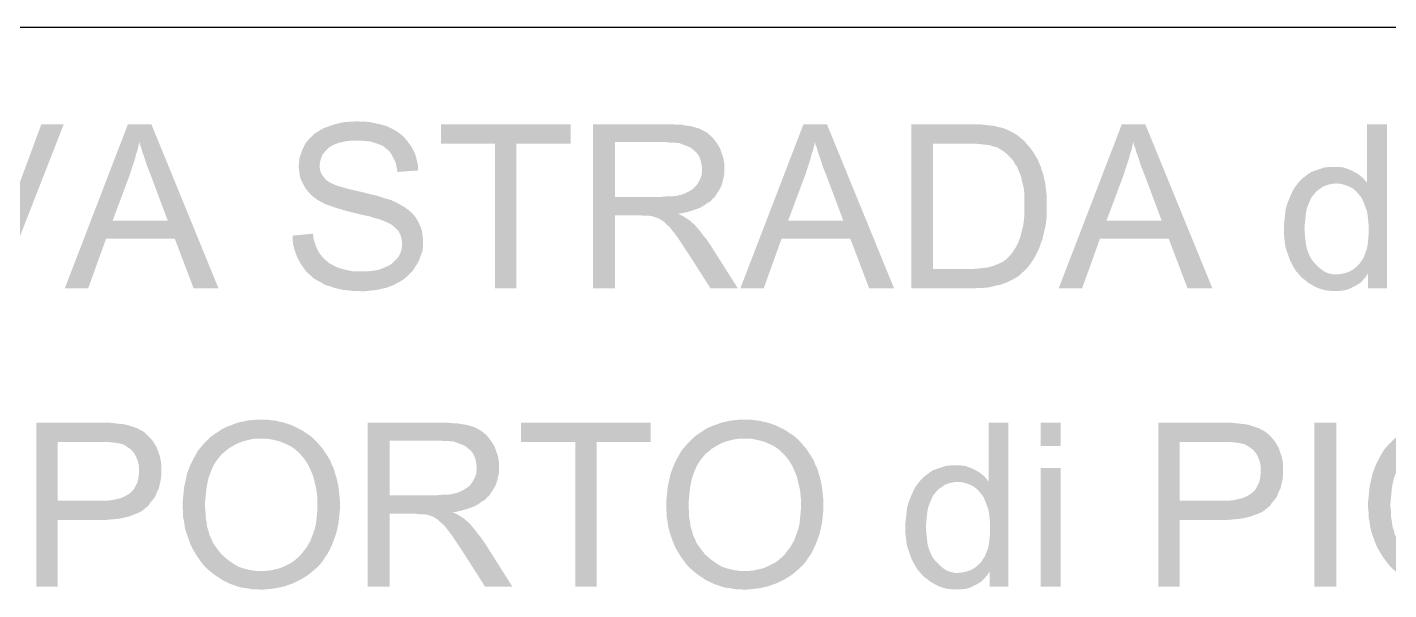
# Model space of a CAD drawing. Header units: millimetres. Extents: x -35.3 to 0.3, y 0.4 to 20.6.
# Drawn here: x -5.594 to -3.313, y 7.415 to 8.358 of the extents above; entities that cross this region are included whole.
import ezdxf

# ---------------------------------------------------------------- set-up
doc = ezdxf.new("R2010")
doc.units = ezdxf.units.MM
doc.layers.add('PDF _Geometria', color=7, linetype='Continuous')
doc.layers.add('PDF _Riempimenti solidi', color=7, linetype='Continuous')

msp = doc.modelspace()

# ---------------------------------------------------------------- hatches: boundary and pattern name
at = {"layer": 'PDF _Riempimenti solidi', "transparency": 33554559}
for points in [[(-5.5327, 8.1952), (-5.5702, 8.1952), (-5.6443, 7.9952), (-5.6443, 7.9943), (-5.6477, 7.9868), (-5.6502, 7.9793), (-5.6527, 7.9727), (-5.6543, 7.9652), (-5.6593, 7.9502), (-5.6777, 7.9202), (-5.6402, 7.9202)], [(-5.386, 8.1952), (-5.4252, 8.1952), (-5.531, 7.9202), (-5.4918, 7.9202), (-5.4618, 8.0035), (-5.3468, 8.0035), (-5.451, 8.0335), (-5.421, 8.1135), (-5.421, 8.1143), (-5.416, 8.1293), (-5.4135, 8.1368), (-5.4118, 8.1443), (-5.4093, 8.151), (-5.4077, 8.1585), (-5.406, 8.166)], [(-5.386, 8.1952), (-5.406, 8.166), (-5.4052, 8.161), (-5.4027, 8.1552), (-5.401, 8.1485), (-5.3985, 8.1418), (-5.396, 8.1343), (-5.3935, 8.126), (-5.3902, 8.1177), (-5.3868, 8.1093), (-5.3585, 8.0335), (-5.451, 8.0335), (-5.3468, 8.0035), (-5.3152, 7.9202), (-5.2735, 7.9202)], [(-5.0427, 8.2002), (-5.0485, 8.1993), (-5.056, 8.1993), (-5.0643, 8.1985), (-5.0718, 8.1968), (-5.0785, 8.1952), (-5.086, 8.1927), (-5.0993, 8.1877), (-5.1127, 8.1793), (-5.1177, 8.1743), (-5.1227, 8.1693), (-5.1277, 8.1635), (-5.1293, 8.1602), (-5.1327, 8.1535), (-5.1352, 8.146), (-5.1377, 8.1393), (-5.1385, 8.1318), (-5.1393, 8.1243), (-5.1385, 8.1185), (-5.1377, 8.111), (-5.136, 8.1035), (-5.1327, 8.0968), (-5.1293, 8.0902), (-5.1285, 8.0885), (-5.1243, 8.0835), (-5.1193, 8.0777), (-5.1135, 8.0727), (-5.1077, 8.0685), (-5.1002, 8.0643), (-5.0985, 8.0635), (-5.0943, 8.061), (-5.0885, 8.0593), (-5.0818, 8.0568), (-5.0743, 8.0543), (-5.066, 8.0518), (-5.0568, 8.0493), (-5.0302, 8.0427), (-5.021, 8.041), (-5.0135, 8.0385), (-5.0068, 8.0368), (-5.0018, 8.0352), (-4.9977, 8.0335), (-4.9902, 8.0302), (-4.9835, 8.0268), (-4.9777, 8.0218), (-4.9735, 8.0177), (-4.9718, 8.016), (-4.9685, 8.0093), (-4.9668, 8.0027), (-4.966, 7.9952), (-4.966, 7.9927), (-4.9668, 7.9852), (-4.9693, 7.9777), (-4.9735, 7.971), (-4.9827, 7.9618), (-4.9893, 7.9577), (-4.9977, 7.9543), (-5.0035, 7.9518), (-5.0102, 7.9502), (-5.0177, 7.9493), (-5.026, 7.9485), (-5.0343, 7.9485), (-5.126, 7.9477), (-5.1202, 7.9427), (-5.1152, 7.9377), (-5.1085, 7.9335), (-5.1018, 7.9302), (-5.0952, 7.926), (-5.0927, 7.9252), (-5.086, 7.9235), (-5.0793, 7.921), (-5.0727, 7.9193), (-5.0652, 7.9177), (-5.0577, 7.9168), (-5.0493, 7.916), (-5.041, 7.916), (-5.0327, 7.9152), (-5.031, 7.9152), (-5.0227, 7.916), (-5.0077, 7.9177), (-4.9927, 7.921), (-4.986, 7.9235), (-4.9793, 7.926), (-4.9768, 7.9277), (-4.9702, 7.931), (-4.9635, 7.9352), (-4.9577, 7.9402), (-4.9527, 7.9452), (-4.9477, 7.9502), (-4.9435, 7.9568), (-4.9402, 7.9618), (-4.9368, 7.9685), (-4.9343, 7.976), (-4.9318, 7.9827), (-4.931, 7.9902), (-4.931, 8.0018), (-4.9318, 8.0093), (-4.9327, 8.0168), (-4.9352, 8.0235), (-4.9385, 8.031), (-4.9418, 8.0368), (-4.946, 8.0427), (-4.951, 8.0477), (-4.9568, 8.0527), (-4.9627, 8.0568), (-4.9777, 8.0652), (-4.9785, 8.0652), (-4.9835, 8.0677), (-4.9885, 8.0693), (-4.9952, 8.071), (-5.0018, 8.0735), (-5.0102, 8.076), (-5.0185, 8.0777), (-5.0277, 8.0802), (-5.0385, 8.0827), (-5.046, 8.0843), (-5.056, 8.0868), (-5.0652, 8.0893), (-5.0735, 8.0918), (-5.0802, 8.0943), (-5.0902, 8.0993), (-5.0935, 8.1018), (-5.0968, 8.106), (-5.101, 8.1118), (-5.1035, 8.1185), (-5.1043, 8.1268), (-5.1035, 8.131), (-5.1018, 8.1377), (-5.0993, 8.1443), (-5.0943, 8.1502), (-5.0885, 8.156), (-5.086, 8.1577), (-5.0802, 8.161), (-5.0735, 8.1635), (-5.0668, 8.1652), (-5.0593, 8.1668), (-5.0502, 8.1677), (-4.9577, 8.1677), (-4.9627, 8.1735), (-4.9685, 8.1785), (-4.9743, 8.1827), (-4.981, 8.1868), (-4.9885, 8.1902), (-4.9893, 8.191), (-4.9968, 8.1935), (-5.0035, 8.1952), (-5.011, 8.1968), (-5.0185, 8.1985), (-5.026, 8.1993), (-5.0343, 8.1993)], [(-4.6835, 8.1952), (-4.901, 8.1952), (-4.901, 8.1627), (-4.8102, 8.1627), (-4.8102, 7.9202), (-4.7743, 7.9202), (-4.7743, 8.1627), (-4.6835, 8.1627)], [(-4.5235, 8.1952), (-4.646, 8.1952), (-4.646, 7.9202), (-4.6093, 7.9202), (-4.6093, 8.0427), (-4.5668, 8.0427), (-4.5035, 8.0452), (-4.4977, 8.046), (-4.4893, 8.0477), (-4.481, 8.0502), (-4.4735, 8.0527), (-4.4668, 8.0552), (-4.461, 8.0585), (-4.4552, 8.0627), (-4.4493, 8.066), (-4.4452, 8.071), (-4.4435, 8.0718), (-4.6093, 8.0735), (-4.6093, 8.1652), (-4.5227, 8.1652), (-4.4443, 8.171), (-4.4493, 8.176), (-4.4552, 8.181), (-4.461, 8.1843), (-4.4677, 8.1877), (-4.4702, 8.1885), (-4.4818, 8.1918), (-4.4893, 8.1927), (-4.4968, 8.1943), (-4.5052, 8.1943), (-4.5143, 8.1952)], [(-4.2543, 8.1952), (-4.2935, 8.1952), (-4.3993, 7.9202), (-4.3602, 7.9202), (-4.3302, 8.0035), (-4.2152, 8.0035), (-4.3193, 8.0335), (-4.2893, 8.1135), (-4.2893, 8.1143), (-4.2843, 8.1293), (-4.2818, 8.1368), (-4.2802, 8.1443), (-4.2777, 8.151), (-4.276, 8.1585), (-4.2743, 8.166)], [(-4.2543, 8.1952), (-4.2743, 8.166), (-4.2735, 8.161), (-4.271, 8.1552), (-4.2693, 8.1485), (-4.2668, 8.1418), (-4.2643, 8.1343), (-4.2618, 8.126), (-4.2585, 8.1177), (-4.2552, 8.1093), (-4.2268, 8.0335), (-4.3193, 8.0335), (-4.2152, 8.0035), (-4.1835, 7.9202), (-4.1418, 7.9202)], [(-4.0185, 8.1952), (-4.1127, 8.1952), (-4.1127, 7.9202), (-4.0068, 7.9202), (-3.9985, 7.921), (-3.991, 7.921), (-3.9835, 7.9218), (-3.976, 7.9235), (-3.9693, 7.9252), (-3.9643, 7.926), (-3.9568, 7.9285), (-3.9493, 7.9318), (-3.9427, 7.9352), (-3.9368, 7.9385), (-3.9327, 7.941), (-3.9277, 7.946), (-3.9218, 7.951), (-4.0768, 7.9527), (-4.0768, 8.1627), (-4.0185, 8.1627), (-3.9235, 8.1668), (-3.9293, 8.1718), (-3.9343, 8.176), (-3.941, 8.1802), (-3.9477, 8.1835), (-3.9543, 8.1868), (-3.9618, 8.1893), (-3.9693, 8.191), (-3.9718, 8.1918), (-3.9777, 8.1927), (-3.9843, 8.1935), (-3.9918, 8.1943), (-4.0002, 8.1952), (-4.0085, 8.1952)], [(-3.721, 8.1952), (-3.7602, 8.1952), (-3.866, 7.9202), (-3.8268, 7.9202), (-3.7968, 8.0035), (-3.6818, 8.0035), (-3.786, 8.0335), (-3.756, 8.1135), (-3.756, 8.1143), (-3.751, 8.1293), (-3.7485, 8.1368), (-3.7468, 8.1443), (-3.7443, 8.151), (-3.7427, 8.1585), (-3.741, 8.166)], [(-3.721, 8.1952), (-3.741, 8.166), (-3.7402, 8.161), (-3.7377, 8.1552), (-3.736, 8.1485), (-3.7335, 8.1418), (-3.731, 8.1343), (-3.7285, 8.126), (-3.7252, 8.1177), (-3.7218, 8.1093), (-3.6935, 8.0335), (-3.786, 8.0335), (-3.6818, 8.0035), (-3.6502, 7.9202), (-3.6085, 7.9202)], [(-3.316, 8.1952), (-3.3493, 8.1952), (-3.3493, 8.0968), (-3.401, 8.096), (-3.3935, 8.0952), (-3.3868, 8.0935), (-3.3802, 8.091), (-3.3735, 8.0877), (-3.3677, 8.0827), (-3.3627, 8.0768), (-3.361, 8.0752), (-3.3577, 8.0702), (-3.3552, 8.0643), (-3.3502, 8.051), (-3.3485, 8.0435), (-3.3477, 8.0352), (-3.3468, 8.026), (-3.3468, 8.0102), (-3.3477, 8.001), (-3.3485, 7.9927), (-3.3502, 7.9852), (-3.3552, 7.9718), (-3.3585, 7.9668), (-3.3618, 7.9618), (-3.3668, 7.9568), (-3.3727, 7.9518), (-3.3785, 7.9485), (-3.3852, 7.946), (-3.3477, 7.9452), (-3.3477, 7.9202), (-3.316, 7.9202)], [(-4.9577, 8.1677), (-5.041, 8.1677), (-5.0343, 8.1677), (-5.0252, 8.1668), (-5.0177, 8.166), (-5.0102, 8.1635), (-5.0035, 8.161), (-4.9977, 8.1585), (-4.9927, 8.1543), (-4.9877, 8.1502), (-4.9835, 8.1443), (-4.9802, 8.1377), (-4.9768, 8.131), (-4.9752, 8.1235), (-4.9735, 8.1152), (-4.9393, 8.1177), (-4.9393, 8.126), (-4.941, 8.1335), (-4.9427, 8.141), (-4.9452, 8.1477), (-4.9485, 8.1543), (-4.9527, 8.161), (-4.9535, 8.1618)], [(-4.4443, 8.171), (-4.5227, 8.1652), (-4.5193, 8.1643), (-4.5102, 8.1643), (-4.5018, 8.1635), (-4.4885, 8.1585), (-4.4827, 8.156), (-4.4777, 8.1518), (-4.4727, 8.1477), (-4.4685, 8.1418), (-4.466, 8.1352), (-4.4643, 8.1277), (-4.4635, 8.1202), (-4.4635, 8.1168), (-4.4643, 8.1093), (-4.4668, 8.1027), (-4.471, 8.0952), (-4.4735, 8.0918), (-4.4785, 8.0868), (-4.4852, 8.0827), (-4.4935, 8.0785), (-4.4993, 8.0768), (-4.506, 8.0752), (-4.5135, 8.0743), (-4.5218, 8.0743), (-4.531, 8.0735), (-4.6093, 8.0735), (-4.4435, 8.0718), (-4.4393, 8.0777), (-4.4352, 8.0843), (-4.4318, 8.0902), (-4.4293, 8.0977), (-4.4277, 8.1043), (-4.426, 8.1118), (-4.426, 8.126), (-4.4268, 8.1335), (-4.4285, 8.141), (-4.431, 8.1477), (-4.4335, 8.1552), (-4.4377, 8.1618), (-4.4393, 8.1643)], [(-3.9235, 8.1668), (-4.0185, 8.1627), (-4.0068, 8.1627), (-3.9977, 8.1618), (-3.9902, 8.161), (-3.9827, 8.1602), (-3.9768, 8.1585), (-3.9718, 8.1568), (-3.9702, 8.1568), (-3.9643, 8.1535), (-3.9577, 8.1493), (-3.9527, 8.1452), (-3.9468, 8.1393), (-3.9418, 8.1335), (-3.9377, 8.126), (-3.9368, 8.126), (-3.9318, 8.1143), (-3.9293, 8.1085), (-3.9277, 8.101), (-3.926, 8.0943), (-3.9243, 8.086), (-3.9235, 8.0777), (-3.9235, 8.0427), (-3.9243, 8.0352), (-3.9252, 8.0268), (-3.9285, 8.0135), (-3.9302, 8.0068), (-3.931, 8.0043), (-3.9343, 7.996), (-3.9377, 7.9893), (-3.9418, 7.9827), (-3.946, 7.9768), (-3.951, 7.9718), (-3.9543, 7.9685), (-3.9602, 7.9643), (-3.9752, 7.9577), (-3.9852, 7.9552), (-3.9927, 7.9543), (-4.0002, 7.9535), (-4.0085, 7.9527), (-4.0768, 7.9527), (-3.9218, 7.951), (-3.9168, 7.9568), (-3.9118, 7.9635), (-3.9085, 7.9685), (-3.9052, 7.9743), (-3.8985, 7.9877), (-3.896, 7.9952), (-3.8927, 8.0035), (-3.8927, 8.006), (-3.891, 8.0127), (-3.8893, 8.0193), (-3.8877, 8.0268), (-3.8868, 8.0343), (-3.886, 8.0427), (-3.886, 8.0735), (-3.8868, 8.081), (-3.8877, 8.0893), (-3.8885, 8.0968), (-3.8902, 8.1035), (-3.8918, 8.111), (-3.8943, 8.1177), (-3.896, 8.1243), (-3.8985, 8.1293), (-3.901, 8.136), (-3.9093, 8.1493), (-3.9135, 8.1552), (-3.9185, 8.161)], [(-3.4043, 8.1235), (-3.4135, 8.1235), (-3.421, 8.1227), (-3.4285, 8.1202), (-3.436, 8.1177), (-3.4427, 8.1152), (-3.4493, 8.111), (-3.451, 8.1093), (-3.4568, 8.1052), (-3.4627, 8.0993), (-3.4668, 8.0943), (-3.4718, 8.0877), (-3.4752, 8.081), (-3.4785, 8.0735), (-3.4793, 8.0718), (-3.4818, 8.0652), (-3.4843, 8.0585), (-3.486, 8.051), (-3.4868, 8.0435), (-3.4877, 8.036), (-3.4885, 8.0277), (-3.4885, 8.0093), (-3.4877, 8.001), (-3.4868, 7.9935), (-3.4852, 7.986), (-3.4827, 7.9793), (-3.4802, 7.9718), (-3.4777, 7.9652), (-3.476, 7.9627), (-3.4727, 7.956), (-3.4685, 7.9493), (-3.4635, 7.9435), (-3.4002, 7.9435), (-3.406, 7.9435), (-3.4135, 7.9452), (-3.4202, 7.9477), (-3.426, 7.9518), (-3.4318, 7.9568), (-3.4377, 7.9627), (-3.4418, 7.9677), (-3.4452, 7.9735), (-3.4477, 7.9793), (-3.4502, 7.986), (-3.4518, 7.9935), (-3.4527, 8.0018), (-3.4535, 8.0102), (-3.4543, 8.0193), (-3.4543, 8.0202), (-3.4535, 8.0302), (-3.4518, 8.0468), (-3.4502, 8.0543), (-3.4477, 8.061), (-3.4452, 8.0668), (-3.4427, 8.0727), (-3.4343, 8.0827), (-3.4285, 8.0868), (-3.4227, 8.091), (-3.416, 8.0935), (-3.4085, 8.0952), (-3.401, 8.096), (-3.3493, 8.0968), (-3.3543, 8.1027), (-3.3593, 8.1077), (-3.366, 8.1127), (-3.3727, 8.116), (-3.3752, 8.1177), (-3.3818, 8.1202), (-3.3885, 8.1227), (-3.3968, 8.1235)], [(-4.5035, 8.0452), (-4.5668, 8.0427), (-4.561, 8.0418), (-4.5527, 8.0418), (-4.5468, 8.041), (-4.5443, 8.0402), (-4.5368, 8.0377), (-4.5302, 8.0335), (-4.5285, 8.0327), (-4.5235, 8.0277), (-4.5177, 8.0227), (-4.5118, 8.0152), (-4.5085, 8.011), (-4.5043, 8.0052), (-4.5002, 7.9993), (-4.496, 7.9927), (-4.491, 7.9852), (-4.486, 7.9777), (-4.4493, 7.9202), (-4.4035, 7.9202), (-4.451, 7.9952), (-4.4518, 7.996), (-4.4568, 8.0035), (-4.4618, 8.0093), (-4.4668, 8.016), (-4.471, 8.021), (-4.476, 8.0268), (-4.4818, 8.0318), (-4.4835, 8.0335), (-4.4885, 8.0368), (-4.4952, 8.041)], [(-5.1152, 8.0118), (-5.1493, 8.0085), (-5.1493, 8.0018), (-5.1485, 7.9935), (-5.1468, 7.9868), (-5.1443, 7.9793), (-5.1418, 7.9727), (-5.1385, 7.966), (-5.1343, 7.9593), (-5.126, 7.9477), (-5.0343, 7.9485), (-5.0477, 7.9485), (-5.0552, 7.9502), (-5.0627, 7.9518), (-5.0693, 7.9535), (-5.076, 7.956), (-5.081, 7.9585), (-5.0885, 7.9627), (-5.0943, 7.9677), (-5.0993, 7.9727), (-5.1035, 7.9777), (-5.106, 7.9818), (-5.1093, 7.9885), (-5.1118, 7.9952), (-5.1143, 8.0035)], [(-3.3852, 7.946), (-3.3927, 7.9443), (-3.4002, 7.9435), (-3.4635, 7.9435), (-3.4585, 7.9377), (-3.4527, 7.9335), (-3.4468, 7.9285), (-3.446, 7.9285), (-3.4393, 7.9243), (-3.4327, 7.921), (-3.4252, 7.9185), (-3.4185, 7.9168), (-3.411, 7.916), (-3.3952, 7.916), (-3.3877, 7.9168), (-3.381, 7.9185), (-3.3677, 7.9252), (-3.3618, 7.9285), (-3.3568, 7.9335), (-3.3518, 7.9393), (-3.3477, 7.9452)], [(-5.4752, 7.6952), (-5.5785, 7.6952), (-5.5785, 7.4202), (-5.5427, 7.4202), (-5.5427, 7.5318), (-5.466, 7.5318), (-5.4477, 7.5335), (-5.4393, 7.5343), (-5.4243, 7.5377), (-5.411, 7.5427), (-5.4052, 7.5452), (-5.4002, 7.5485), (-5.3952, 7.5527), (-5.391, 7.556), (-5.3885, 7.5602), (-5.5427, 7.5643), (-5.5427, 7.6627), (-5.4718, 7.6627), (-5.3835, 7.6643), (-5.3885, 7.6702), (-5.3935, 7.6752), (-5.3993, 7.6802), (-5.4043, 7.6827), (-5.4102, 7.686), (-5.4177, 7.6885), (-5.4252, 7.691), (-5.4335, 7.6927), (-5.436, 7.6927), (-5.4418, 7.6935), (-5.4568, 7.6952), (-5.4652, 7.6952)], [(-5.2018, 7.7002), (-5.2102, 7.7002), (-5.2185, 7.6993), (-5.226, 7.6985), (-5.2335, 7.6968), (-5.241, 7.6952), (-5.2543, 7.6902), (-5.261, 7.6877), (-5.2677, 7.6843), (-5.2735, 7.6802), (-5.2802, 7.676), (-5.286, 7.6718), (-5.201, 7.6685), (-5.1952, 7.6685), (-5.1877, 7.6677), (-5.1802, 7.666), (-5.1727, 7.6643), (-5.166, 7.6618), (-5.1585, 7.6585), (-5.1518, 7.6552), (-5.1468, 7.6518), (-5.141, 7.6468), (-5.136, 7.6418), (-5.131, 7.636), (-5.1268, 7.6302), (-5.1227, 7.6235), (-5.1193, 7.616), (-5.1168, 7.6102), (-5.1143, 7.6035), (-5.1127, 7.5968), (-5.111, 7.5893), (-5.1093, 7.5818), (-5.1085, 7.5743), (-5.1077, 7.566), (-5.1077, 7.551), (-5.1085, 7.5427), (-5.1093, 7.5343), (-5.1102, 7.526), (-5.1118, 7.5185), (-5.1143, 7.511), (-5.1168, 7.5043), (-5.1193, 7.4977), (-5.1227, 7.4918), (-5.126, 7.486), (-5.1302, 7.481), (-5.1343, 7.4752), (-5.1352, 7.4743), (-5.1402, 7.4693), (-5.146, 7.4643), (-5.1518, 7.4602), (-5.1652, 7.4535), (-5.1718, 7.451), (-5.1793, 7.4493), (-5.186, 7.4477), (-5.1943, 7.4468), (-5.2018, 7.4468), (-5.1152, 7.4468), (-5.1093, 7.4518), (-5.1043, 7.4568), (-5.0993, 7.4627), (-5.0952, 7.4693), (-5.091, 7.4752), (-5.0868, 7.4827), (-5.0868, 7.4835), (-5.0835, 7.4902), (-5.081, 7.4968), (-5.0785, 7.5035), (-5.076, 7.511), (-5.0743, 7.5185), (-5.0727, 7.526), (-5.0718, 7.5335), (-5.071, 7.541), (-5.0702, 7.5493), (-5.0702, 7.5652), (-5.071, 7.5735), (-5.0727, 7.5885), (-5.0743, 7.596), (-5.076, 7.6035), (-5.0785, 7.611), (-5.0802, 7.6177), (-5.0835, 7.6243), (-5.086, 7.631), (-5.0868, 7.6327), (-5.091, 7.6393), (-5.0952, 7.646), (-5.0993, 7.6518), (-5.1043, 7.6577), (-5.1093, 7.6635), (-5.1143, 7.6685), (-5.1202, 7.6735), (-5.1268, 7.6777), (-5.1327, 7.6818), (-5.136, 7.6835), (-5.1493, 7.6902), (-5.156, 7.6927), (-5.1635, 7.6952), (-5.171, 7.6968), (-5.1785, 7.6985), (-5.1935, 7.7002)], [(-4.901, 7.6952), (-5.0235, 7.6952), (-5.0235, 7.4202), (-4.9868, 7.4202), (-4.9868, 7.5427), (-4.9443, 7.5427), (-4.881, 7.5452), (-4.8752, 7.546), (-4.8668, 7.5477), (-4.8585, 7.5502), (-4.851, 7.5527), (-4.8443, 7.5552), (-4.8385, 7.5585), (-4.8327, 7.5627), (-4.8268, 7.566), (-4.8227, 7.571), (-4.821, 7.5718), (-4.9868, 7.5735), (-4.9868, 7.6652), (-4.9002, 7.6652), (-4.8218, 7.671), (-4.8268, 7.676), (-4.8327, 7.681), (-4.8385, 7.6843), (-4.8452, 7.6877), (-4.8477, 7.6885), (-4.8535, 7.6902), (-4.8593, 7.6918), (-4.8668, 7.6927), (-4.8743, 7.6943), (-4.8827, 7.6943), (-4.8918, 7.6952)], [(-4.5493, 7.6952), (-4.7668, 7.6952), (-4.7668, 7.6627), (-4.676, 7.6627), (-4.676, 7.4202), (-4.6402, 7.4202), (-4.6402, 7.6627), (-4.5493, 7.6627)], [(-4.3918, 7.7002), (-4.4002, 7.7002), (-4.4085, 7.6993), (-4.416, 7.6985), (-4.4235, 7.6968), (-4.431, 7.6952), (-4.4443, 7.6902), (-4.451, 7.6877), (-4.4577, 7.6843), (-4.4635, 7.6802), (-4.4702, 7.676), (-4.476, 7.6718), (-4.391, 7.6685), (-4.3852, 7.6685), (-4.3777, 7.6677), (-4.3627, 7.6643), (-4.356, 7.6618), (-4.3485, 7.6585), (-4.3418, 7.6552), (-4.3368, 7.6518), (-4.331, 7.6468), (-4.326, 7.6418), (-4.321, 7.636), (-4.3168, 7.6302), (-4.3127, 7.6235), (-4.3093, 7.616), (-4.3068, 7.6102), (-4.3043, 7.6035), (-4.3027, 7.5968), (-4.301, 7.5893), (-4.2993, 7.5818), (-4.2985, 7.5743), (-4.2977, 7.566), (-4.2977, 7.551), (-4.2985, 7.5427), (-4.2993, 7.5343), (-4.3002, 7.526), (-4.3018, 7.5185), (-4.3043, 7.511), (-4.3068, 7.5043), (-4.3093, 7.4977), (-4.3127, 7.4918), (-4.316, 7.486), (-4.3202, 7.481), (-4.3243, 7.4752), (-4.3252, 7.4743), (-4.3302, 7.4693), (-4.336, 7.4643), (-4.3418, 7.4602), (-4.3552, 7.4535), (-4.3618, 7.451), (-4.3693, 7.4493), (-4.376, 7.4477), (-4.3843, 7.4468), (-4.3918, 7.4468), (-4.3052, 7.4468), (-4.2993, 7.4518), (-4.2943, 7.4568), (-4.2893, 7.4627), (-4.2852, 7.4693), (-4.281, 7.4752), (-4.2768, 7.4827), (-4.2768, 7.4835), (-4.2735, 7.4902), (-4.2685, 7.5035), (-4.266, 7.511), (-4.2627, 7.526), (-4.2618, 7.5335), (-4.261, 7.541), (-4.2602, 7.5493), (-4.2602, 7.5652), (-4.261, 7.5735), (-4.2618, 7.581), (-4.2627, 7.5885), (-4.2643, 7.596), (-4.266, 7.6035), (-4.2685, 7.611), (-4.2702, 7.6177), (-4.2735, 7.6243), (-4.276, 7.631), (-4.2768, 7.6327), (-4.281, 7.6393), (-4.2852, 7.646), (-4.2893, 7.6518), (-4.2943, 7.6577), (-4.2993, 7.6635), (-4.3043, 7.6685), (-4.3102, 7.6735), (-4.3168, 7.6777), (-4.3227, 7.6818), (-4.326, 7.6835), (-4.3393, 7.6902), (-4.346, 7.6927), (-4.3535, 7.6952), (-4.361, 7.6968), (-4.3685, 7.6985), (-4.376, 7.6993), (-4.3835, 7.7002)], [(-3.9502, 7.6952), (-3.9835, 7.6952), (-3.9835, 7.5968), (-4.0352, 7.596), (-4.0277, 7.5952), (-4.021, 7.5935), (-4.0143, 7.591), (-4.0077, 7.5877), (-4.0018, 7.5827), (-3.9968, 7.5768), (-3.9952, 7.5752), (-3.9918, 7.5702), (-3.9893, 7.5643), (-3.9868, 7.5577), (-3.9843, 7.551), (-3.9827, 7.5435), (-3.9818, 7.5352), (-3.981, 7.526), (-3.981, 7.5102), (-3.9818, 7.501), (-3.9827, 7.4927), (-3.9843, 7.4852), (-3.9868, 7.4785), (-3.9893, 7.4718), (-3.9927, 7.4668), (-3.996, 7.4618), (-4.001, 7.4568), (-4.0068, 7.4518), (-4.0127, 7.4485), (-4.0193, 7.446), (-3.9818, 7.4452), (-3.9818, 7.4202), (-3.9502, 7.4202)], [(-3.8627, 7.656), (-3.8627, 7.6952), (-3.896, 7.6952), (-3.896, 7.656)], [(-3.596, 7.6952), (-3.6993, 7.6952), (-3.6993, 7.4202), (-3.6635, 7.4202), (-3.6635, 7.5318), (-3.5868, 7.5318), (-3.5777, 7.5327), (-3.5685, 7.5335), (-3.5602, 7.5343), (-3.5527, 7.536), (-3.5452, 7.5377), (-3.5385, 7.5402), (-3.5318, 7.5427), (-3.526, 7.5452), (-3.521, 7.5485), (-3.516, 7.5527), (-3.5118, 7.556), (-3.5093, 7.5602), (-3.6635, 7.5643), (-3.6635, 7.6627), (-3.5927, 7.6627), (-3.5043, 7.6643), (-3.5093, 7.6702), (-3.5143, 7.6752), (-3.5202, 7.6802), (-3.5252, 7.6827), (-3.531, 7.686), (-3.5385, 7.6885), (-3.546, 7.691), (-3.5543, 7.6927), (-3.5568, 7.6927), (-3.5627, 7.6935), (-3.5702, 7.6943), (-3.5777, 7.6952), (-3.586, 7.6952)], [(-3.401, 7.4202), (-3.401, 7.6952), (-3.4377, 7.6952), (-3.4377, 7.4202)], [(-5.3835, 7.6643), (-5.4718, 7.6627), (-5.4577, 7.6627), (-5.4493, 7.6618), (-5.4435, 7.661), (-5.4385, 7.6602), (-5.4327, 7.6585), (-5.426, 7.6543), (-5.4202, 7.6502), (-5.4152, 7.6443), (-5.4143, 7.6435), (-5.411, 7.6368), (-5.4085, 7.6302), (-5.4068, 7.6227), (-5.4068, 7.6102), (-5.4077, 7.6027), (-5.4093, 7.5952), (-5.4127, 7.5885), (-5.416, 7.5827), (-5.421, 7.5777), (-5.426, 7.5743), (-5.4318, 7.571), (-5.4377, 7.5685), (-5.4452, 7.5668), (-5.4527, 7.5652), (-5.4618, 7.5643), (-5.5427, 7.5643), (-5.3885, 7.5602), (-5.3835, 7.566), (-5.3793, 7.5718), (-5.3768, 7.5785), (-5.3735, 7.5852), (-5.3718, 7.5927), (-5.3702, 7.6002), (-5.3693, 7.6077), (-5.3693, 7.6243), (-5.3702, 7.6318), (-5.3718, 7.6393), (-5.3743, 7.646), (-5.3768, 7.6535), (-5.3793, 7.6577)], [(-5.286, 7.6718), (-5.291, 7.6668), (-5.2968, 7.661), (-5.2985, 7.6593), (-5.3035, 7.6535), (-5.3077, 7.6485), (-5.3143, 7.6368), (-5.3177, 7.6302), (-5.321, 7.6235), (-5.3235, 7.6168), (-5.326, 7.6102), (-5.3277, 7.6027), (-5.3293, 7.5952), (-5.331, 7.5877), (-5.3318, 7.5793), (-5.3327, 7.571), (-5.3335, 7.5627), (-5.3335, 7.5518), (-5.3327, 7.5443), (-5.3327, 7.536), (-5.331, 7.5285), (-5.3302, 7.521), (-5.3285, 7.5143), (-5.326, 7.5068), (-5.3235, 7.4993), (-5.321, 7.4927), (-5.3177, 7.4852), (-5.3168, 7.4835), (-5.3127, 7.4768), (-5.3093, 7.471), (-5.3043, 7.4643), (-5.3002, 7.4585), (-5.2952, 7.4527), (-5.2893, 7.4477), (-5.2835, 7.4427), (-5.2777, 7.4385), (-5.271, 7.4343), (-5.2677, 7.4318), (-5.2543, 7.4252), (-5.2468, 7.4227), (-5.2402, 7.4202), (-5.2327, 7.4185), (-5.2252, 7.4177), (-5.2177, 7.416), (-5.2102, 7.416), (-5.2018, 7.4152), (-5.201, 7.4152), (-5.1927, 7.416), (-5.1852, 7.4168), (-5.1777, 7.4177), (-5.1702, 7.4193), (-5.1627, 7.421), (-5.156, 7.4235), (-5.1485, 7.426), (-5.1352, 7.4327), (-5.1335, 7.4335), (-5.1268, 7.4377), (-5.121, 7.4418), (-5.1152, 7.4468), (-5.2102, 7.4468), (-5.2177, 7.4477), (-5.2252, 7.4493), (-5.2318, 7.451), (-5.2393, 7.4535), (-5.2452, 7.4568), (-5.2518, 7.461), (-5.2577, 7.4652), (-5.2635, 7.4702), (-5.2693, 7.4752), (-5.2702, 7.4768), (-5.2743, 7.4818), (-5.2785, 7.4877), (-5.2827, 7.4935), (-5.2852, 7.5002), (-5.2885, 7.5068), (-5.2902, 7.5135), (-5.2927, 7.521), (-5.2935, 7.5285), (-5.2952, 7.5368), (-5.2952, 7.5452), (-5.296, 7.5535), (-5.296, 7.561), (-5.2952, 7.5702), (-5.2943, 7.5785), (-5.2935, 7.5868), (-5.2918, 7.5952), (-5.2902, 7.6027), (-5.2877, 7.6093), (-5.2852, 7.616), (-5.2827, 7.6218), (-5.2793, 7.6277), (-5.276, 7.6327), (-5.2718, 7.6377), (-5.2677, 7.6427), (-5.2635, 7.646), (-5.2577, 7.651), (-5.251, 7.6552), (-5.2452, 7.6585), (-5.2385, 7.6618), (-5.231, 7.6643), (-5.2243, 7.666), (-5.2168, 7.6677), (-5.2093, 7.6685), (-5.201, 7.6685)], [(-4.8218, 7.671), (-4.9002, 7.6652), (-4.8968, 7.6643), (-4.8877, 7.6643), (-4.8793, 7.6635), (-4.866, 7.6585), (-4.8602, 7.656), (-4.8552, 7.6518), (-4.8502, 7.6477), (-4.846, 7.6418), (-4.8435, 7.6352), (-4.8418, 7.6277), (-4.841, 7.6202), (-4.841, 7.6168), (-4.8418, 7.6093), (-4.8443, 7.6027), (-4.8485, 7.5952), (-4.851, 7.5918), (-4.856, 7.5868), (-4.8627, 7.5827), (-4.8693, 7.5793), (-4.871, 7.5785), (-4.8768, 7.5768), (-4.8835, 7.5752), (-4.891, 7.5743), (-4.8993, 7.5743), (-4.9085, 7.5735), (-4.9868, 7.5735), (-4.821, 7.5718), (-4.8168, 7.5777), (-4.8127, 7.5843), (-4.8093, 7.5902), (-4.8068, 7.5977), (-4.8052, 7.6043), (-4.8035, 7.6118), (-4.8035, 7.626), (-4.8043, 7.6335), (-4.806, 7.641), (-4.8085, 7.6477), (-4.811, 7.6552), (-4.8152, 7.6618), (-4.8168, 7.6643)], [(-4.476, 7.6718), (-4.481, 7.6668), (-4.4868, 7.661), (-4.4885, 7.6593), (-4.4935, 7.6535), (-4.4977, 7.6485), (-4.5043, 7.6368), (-4.5077, 7.6302), (-4.511, 7.6235), (-4.5135, 7.6168), (-4.516, 7.6102), (-4.5193, 7.5952), (-4.521, 7.5877), (-4.5218, 7.5793), (-4.5227, 7.571), (-4.5235, 7.5627), (-4.5235, 7.5518), (-4.5227, 7.5443), (-4.5227, 7.536), (-4.521, 7.5285), (-4.5202, 7.521), (-4.5185, 7.5143), (-4.516, 7.5068), (-4.5135, 7.4993), (-4.511, 7.4927), (-4.5077, 7.4852), (-4.5068, 7.4835), (-4.5027, 7.4768), (-4.4993, 7.471), (-4.4943, 7.4643), (-4.4902, 7.4585), (-4.4852, 7.4527), (-4.4793, 7.4477), (-4.4735, 7.4427), (-4.4677, 7.4385), (-4.461, 7.4343), (-4.4577, 7.4318), (-4.4443, 7.4252), (-4.4368, 7.4227), (-4.4302, 7.4202), (-4.4227, 7.4185), (-4.4152, 7.4177), (-4.4077, 7.416), (-4.4002, 7.416), (-4.3918, 7.4152), (-4.391, 7.4152), (-4.3827, 7.416), (-4.3677, 7.4177), (-4.3527, 7.421), (-4.346, 7.4235), (-4.3385, 7.426), (-4.3235, 7.4335), (-4.3168, 7.4377), (-4.311, 7.4418), (-4.3052, 7.4468), (-4.4002, 7.4468), (-4.4077, 7.4477), (-4.4152, 7.4493), (-4.4218, 7.451), (-4.4293, 7.4535), (-4.4352, 7.4568), (-4.4418, 7.461), (-4.4477, 7.4652), (-4.4535, 7.4702), (-4.4593, 7.4752), (-4.4602, 7.4768), (-4.4643, 7.4818), (-4.4685, 7.4877), (-4.4727, 7.4935), (-4.4752, 7.5002), (-4.4785, 7.5068), (-4.4802, 7.5135), (-4.4827, 7.521), (-4.4835, 7.5285), (-4.4852, 7.5368), (-4.4852, 7.5452), (-4.486, 7.5535), (-4.486, 7.561), (-4.4852, 7.5702), (-4.4843, 7.5785), (-4.4835, 7.5868), (-4.4818, 7.5952), (-4.4802, 7.6027), (-4.4777, 7.6093), (-4.4752, 7.616), (-4.4727, 7.6218), (-4.4693, 7.6277), (-4.466, 7.6327), (-4.4618, 7.6377), (-4.4577, 7.6427), (-4.4535, 7.646), (-4.4477, 7.651), (-4.441, 7.6552), (-4.4352, 7.6585), (-4.4285, 7.6618), (-4.421, 7.6643), (-4.4143, 7.666), (-4.4068, 7.6677), (-4.3993, 7.6685), (-4.391, 7.6685)], [(-3.5043, 7.6643), (-3.5927, 7.6627), (-3.5785, 7.6627), (-3.5702, 7.6618), (-3.5643, 7.661), (-3.5593, 7.6602), (-3.5535, 7.6585), (-3.5468, 7.6543), (-3.541, 7.6502), (-3.536, 7.6443), (-3.5352, 7.6435), (-3.5318, 7.6368), (-3.5293, 7.6302), (-3.5277, 7.6227), (-3.5277, 7.6102), (-3.5285, 7.6027), (-3.5302, 7.5952), (-3.5335, 7.5885), (-3.5368, 7.5827), (-3.5418, 7.5777), (-3.5468, 7.5743), (-3.5527, 7.571), (-3.5585, 7.5685), (-3.5735, 7.5652), (-3.5827, 7.5643), (-3.6635, 7.5643), (-3.5093, 7.5602), (-3.5043, 7.566), (-3.5002, 7.5718), (-3.4977, 7.5785), (-3.4943, 7.5852), (-3.4927, 7.5927), (-3.491, 7.6002), (-3.4902, 7.6077), (-3.4902, 7.6243), (-3.491, 7.6318), (-3.4927, 7.6393), (-3.4952, 7.646), (-3.4977, 7.6535), (-3.5002, 7.6577)], [(-3.3002, 7.6718), (-3.3052, 7.6668), (-3.3127, 7.6593), (-3.3177, 7.6535), (-3.3218, 7.6485), (-3.3252, 7.6427), (-3.3285, 7.6368), (-3.3318, 7.6302), (-3.3352, 7.6235), (-3.3377, 7.6168), (-3.3402, 7.6102), (-3.3435, 7.5952), (-3.3452, 7.5877), (-3.346, 7.5793), (-3.3468, 7.571), (-3.3477, 7.5627), (-3.3477, 7.5518), (-3.3468, 7.5443), (-3.3468, 7.536), (-3.3452, 7.5285), (-3.3443, 7.521), (-3.3427, 7.5143), (-3.3402, 7.5068), (-3.3377, 7.4993), (-3.3352, 7.4927), (-3.3318, 7.4852), (-3.331, 7.4835), (-3.3268, 7.4768), (-3.3235, 7.471), (-3.3185, 7.4643), (-3.3143, 7.4585), (-3.3093, 7.4527), (-3.3035, 7.4477), (-3.2977, 7.4427), (-3.2918, 7.4385), (-3.2852, 7.4343), (-3.2818, 7.4318), (-3.2752, 7.4285), (-3.2685, 7.4252), (-3.261, 7.4227), (-3.2543, 7.4202), (-3.2468, 7.4185), (-3.2393, 7.4177), (-3.2318, 7.416), (-3.2243, 7.416), (-3.216, 7.4152), (-3.2152, 7.4152), (-3.2068, 7.416), (-3.1993, 7.4168), (-3.1918, 7.4177), (-3.1843, 7.4193), (-3.1768, 7.421), (-3.1702, 7.4235), (-3.1627, 7.426), (-3.156, 7.4293), (-3.1477, 7.4335), (-3.141, 7.4377), (-3.1352, 7.4418), (-3.1293, 7.4468), (-3.2243, 7.4468), (-3.2318, 7.4477), (-3.2393, 7.4493), (-3.246, 7.451), (-3.2535, 7.4535), (-3.2593, 7.4568), (-3.266, 7.461), (-3.2718, 7.4652), (-3.2777, 7.4702), (-3.2835, 7.4752), (-3.2843, 7.4768), (-3.2885, 7.4818), (-3.2927, 7.4877), (-3.2968, 7.4935), (-3.2993, 7.5002), (-3.3027, 7.5068), (-3.3043, 7.5135), (-3.3068, 7.521), (-3.3077, 7.5285), (-3.3093, 7.5368), (-3.3093, 7.5452), (-3.3102, 7.5535), (-3.3102, 7.561), (-3.3093, 7.5702), (-3.3085, 7.5785), (-3.3077, 7.5868), (-3.306, 7.5952), (-3.3043, 7.6027), (-3.3018, 7.6093), (-3.2993, 7.616), (-3.2968, 7.6218), (-3.2935, 7.6277), (-3.2902, 7.6327), (-3.286, 7.6377), (-3.2818, 7.6427), (-3.2777, 7.646), (-3.2718, 7.651), (-3.2652, 7.6552), (-3.2593, 7.6585), (-3.2527, 7.6618), (-3.2452, 7.6643), (-3.2385, 7.666), (-3.231, 7.6677), (-3.2235, 7.6685), (-3.2152, 7.6685)], [(-4.0385, 7.6235), (-4.0477, 7.6235), (-4.0552, 7.6227), (-4.0702, 7.6177), (-4.0768, 7.6152), (-4.0835, 7.611), (-4.0852, 7.6093), (-4.091, 7.6052), (-4.0968, 7.5993), (-4.101, 7.5943), (-4.106, 7.5877), (-4.1093, 7.581), (-4.1127, 7.5735), (-4.1135, 7.5718), (-4.116, 7.5652), (-4.1185, 7.5585), (-4.1202, 7.551), (-4.121, 7.5435), (-4.1218, 7.536), (-4.1227, 7.5277), (-4.1227, 7.5093), (-4.1218, 7.501), (-4.121, 7.4935), (-4.1193, 7.486), (-4.1168, 7.4793), (-4.1143, 7.4718), (-4.1118, 7.4652), (-4.1102, 7.4627), (-4.1068, 7.456), (-4.1027, 7.4493), (-4.0977, 7.4435), (-4.0343, 7.4435), (-4.0402, 7.4435), (-4.0477, 7.4452), (-4.0543, 7.4477), (-4.0602, 7.4518), (-4.066, 7.4568), (-4.0718, 7.4627), (-4.076, 7.4677), (-4.0793, 7.4735), (-4.0818, 7.4793), (-4.0843, 7.486), (-4.086, 7.4935), (-4.0868, 7.5018), (-4.0877, 7.5102), (-4.0885, 7.5193), (-4.0885, 7.5202), (-4.0877, 7.5302), (-4.086, 7.5468), (-4.0843, 7.5543), (-4.0818, 7.561), (-4.0793, 7.5668), (-4.0768, 7.5727), (-4.0727, 7.5777), (-4.0685, 7.5827), (-4.0568, 7.591), (-4.0502, 7.5935), (-4.0427, 7.5952), (-4.0352, 7.596), (-3.9835, 7.5968), (-3.9885, 7.6027), (-3.9935, 7.6077), (-4.0002, 7.6127), (-4.0068, 7.616), (-4.0093, 7.6177), (-4.0227, 7.6227), (-4.031, 7.6235)], [(-3.8627, 7.4202), (-3.8627, 7.6193), (-3.896, 7.6193), (-3.896, 7.4202)], [(-4.881, 7.5452), (-4.9443, 7.5427), (-4.9385, 7.5418), (-4.9302, 7.5418), (-4.9243, 7.541), (-4.9218, 7.5402), (-4.9143, 7.5377), (-4.9077, 7.5335), (-4.906, 7.5327), (-4.901, 7.5277), (-4.8952, 7.5227), (-4.8893, 7.5152), (-4.886, 7.511), (-4.8818, 7.5052), (-4.8777, 7.4993), (-4.8735, 7.4927), (-4.8685, 7.4852), (-4.8635, 7.4777), (-4.8268, 7.4202), (-4.781, 7.4202), (-4.8285, 7.4952), (-4.8293, 7.496), (-4.8343, 7.5035), (-4.8393, 7.5093), (-4.8443, 7.516), (-4.8485, 7.521), (-4.8535, 7.5268), (-4.8593, 7.5318), (-4.861, 7.5335), (-4.866, 7.5368), (-4.8727, 7.541)], [(-4.0193, 7.446), (-4.0268, 7.4443), (-4.0343, 7.4435), (-4.0977, 7.4435), (-4.0927, 7.4377), (-4.0868, 7.4335), (-4.081, 7.4285), (-4.0802, 7.4285), (-4.0735, 7.4243), (-4.0668, 7.421), (-4.0593, 7.4185), (-4.0527, 7.4168), (-4.0452, 7.416), (-4.0293, 7.416), (-4.0218, 7.4168), (-4.0152, 7.4185), (-4.0018, 7.4252), (-3.996, 7.4285), (-3.991, 7.4335), (-3.986, 7.4393), (-3.9818, 7.4452)]]:
    msp.add_hatch(color=1, dxfattribs=at).paths.add_polyline_path(points)

# ---------------------------------------------------------------- linework, layer by layer
at = {"layer": 'PDF _Geometria', "lineweight": 25}
msp.add_lwpolyline([(-7.4177, 8.3577), (0.0615, 8.3577)], dxfattribs=at)

doc.saveas('drawing.dxf')
